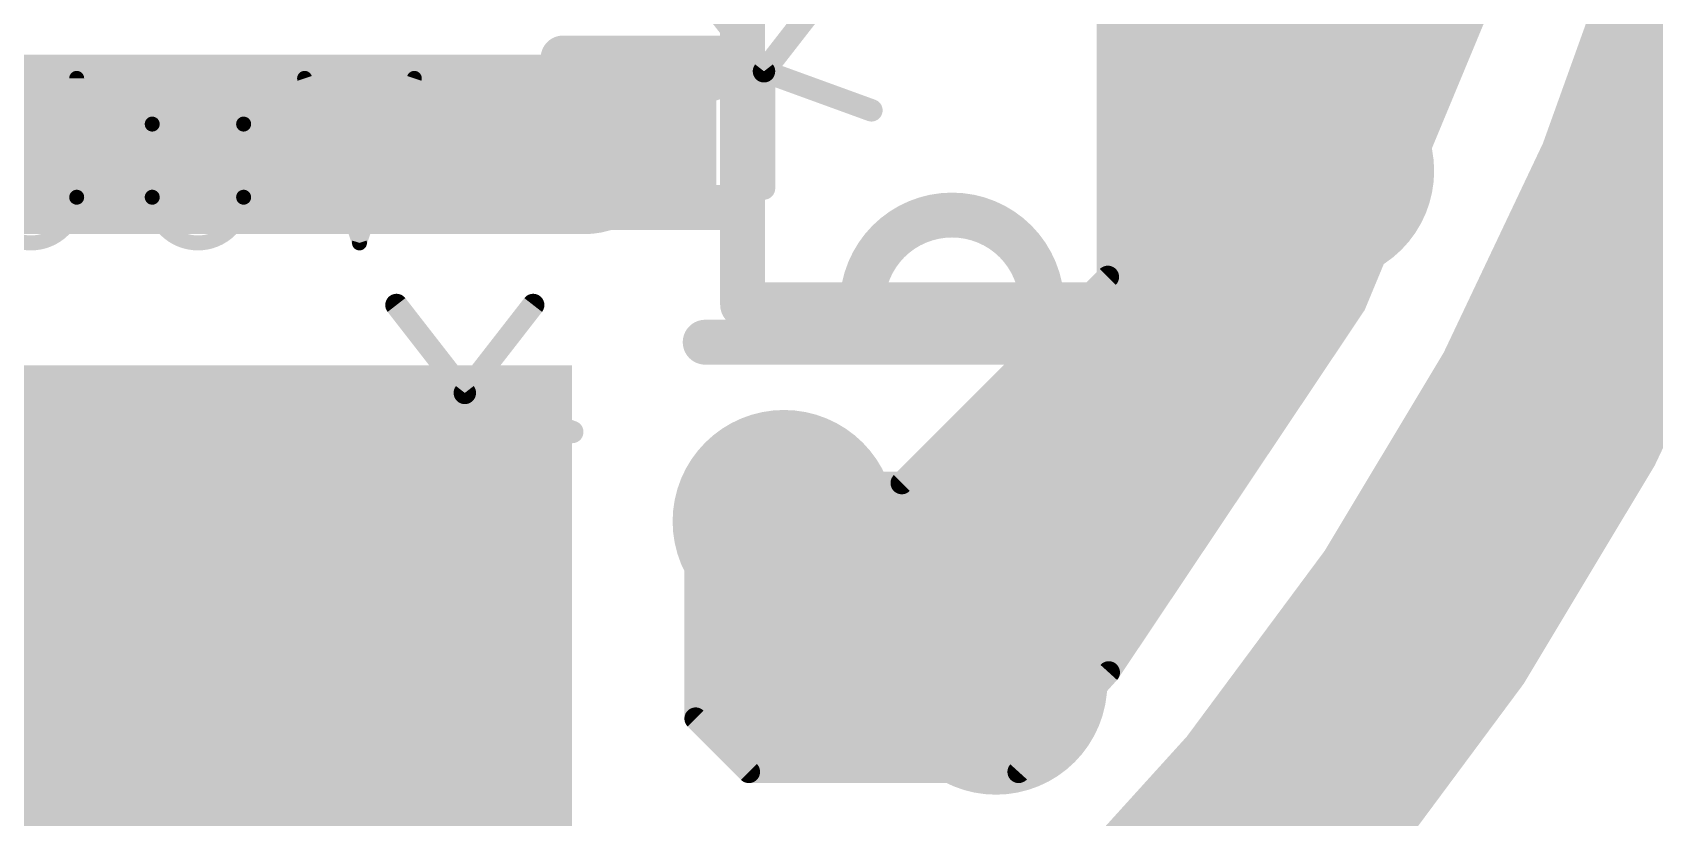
# Model space of a CAD drawing. Extents: x 82 to 105.8, y 80.8 to 99.8.
# Drawn here: x 97.35 to 102.86, y 85.76 to 88.43 of the extents above; entities that cross this region are included whole.
import ezdxf

# ---------------------------------------------------------------- set-up
doc = ezdxf.new("R2010")
doc.units = 0
for name, color, linetype in [('16', 132, 'CONTINUOUS'), ('18', 110, 'CONTINUOUS'), ('20', 31, 'CONTINUOUS'), ('22', 253, 'CONTINUOUS'), ('26', 253, 'CONTINUOUS'), ('52', 253, 'CONTINUOUS')]:
    doc.layers.add(name, color=color, linetype=linetype)

# ---------------------------------------------------------------- blocks, each defined once
blk = doc.blocks.new('RECT')
blk.add_solid([(-0.5, -0.5), (0.5, -0.5), (-0.5, 0.5), (0.5, 0.5)])
blk = doc.blocks.new('PIE')
at = {"const_width": 0.5}
blk.add_lwpolyline([(0, -0.25, 1), (0, 0.25, 1), (0, -0.25)], format="xyb", dxfattribs=at)
blk = doc.blocks.new('ROUNDV')
at = {"const_width": 0.5}
blk.add_lwpolyline([(0, -0.25, 1), (0, 0.25, 1), (0, -0.25)], format="xyb", dxfattribs=at)

msp = doc.modelspace()

# ---------------------------------------------------------------- linework, layer by layer
at = {"layer": '16'}
for points, const_width in [([(101.0279, 85.17, 0.1479), (103.3336, 89.4741)], 0.8128), ([(101, 88.4111, 1), (101, 88.373)], 0.0381), ([(102.207, 88.373, 1), (102.207, 88.4111)], 0.0381), ([(99.2216, 87.8976, 1), (99.2216, 88.2024)], 0.3048), ([(101, 88.3349, 1), (101, 88.2968)], 0.0381), ([(102.1753, 88.2968, 1), (102.1753, 88.3349)], 0.0381), ([(101, 88.2587, 1), (101, 88.2206)], 0.0381), ([(102.1436, 88.2206, 1), (102.1436, 88.2587)], 0.0381), ([(99.2936, 88.0471, 1), (99.1841, 88.1115)], 0.127), ([(101, 88.1825, 1), (101, 88.1444)], 0.0381), ([(102.112, 88.1444, 1), (102.112, 88.1825)], 0.0381), ([(99.1669, 88.0822, 1), (99.2763, 88.0178)], 0.127), ([(101, 88.1063, 1), (101, 88.0682)], 0.0381), ([(102.0803, 88.0682, 1), (102.0803, 88.1063)], 0.0381), ([(101, 88.0301, 1), (101, 87.992)], 0.0381), ([(102.0486, 87.992, 1), (102.0486, 88.0301)], 0.0381), ([(101, 87.9539, 1), (101, 87.9158)], 0.0381), ([(102.0169, 87.9158, 1), (102.0169, 87.9539)], 0.0381), ([(101, 87.8777, 1), (101, 87.8396)], 0.0381), ([(101.9853, 87.8396, 1), (101.9853, 87.8777)], 0.0381), ([(101, 87.8015, 1), (101, 87.7634)], 0.0381), ([(101.9536, 87.7634, 1), (101.9536, 87.8015)], 0.0381), ([(101, 87.7253, 1), (101, 87.6872)], 0.0381), ([(101.9219, 87.6872, 1), (101.9219, 87.7253)], 0.0381), ([(101, 87.6491, 1), (101, 87.611)], 0.0381), ([(101.8902, 87.611, 1), (101.8902, 87.6491)], 0.0381), ([(100.981, 87.6, 1), (101.019, 87.6)], 0.0381), ([(101.0135, 87.5865, 1), (100.9865, 87.6135)], 0.0381), ([(100.9538, 87.5729, 1), (100.9538, 87.5348)], 0.0381), ([(101.8543, 87.4948, 1), (101.8226, 87.516)], 0.0381), ([(101.8586, 87.5348, 1), (101.8586, 87.5729)], 0.0381), ([(100.8776, 87.4967, 1), (100.8776, 87.4586)], 0.0381), ([(101.8209, 87.5127, 1), (101.856, 87.4981)], 0.0381), ([(101.8198, 87.4586, 1), (101.8198, 87.4967)], 0.0381), ([(100.8014, 87.4205, 1), (100.8014, 87.3824)], 0.0381), ([(101.7689, 87.3824, 1), (101.7689, 87.4205)], 0.0381), ([(100.7252, 87.3443, 1), (100.7252, 87.3062)], 0.0381), ([(101.7179, 87.3062, 1), (101.7179, 87.3443)], 0.0381), ([(100.649, 87.2681, 1), (100.649, 87.23)], 0.0381), ([(101.6669, 87.23, 1), (101.6669, 87.2681)], 0.0381), ([(100.5728, 87.1919, 1), (100.5728, 87.1538)], 0.0381), ([(101.6159, 87.1538, 1), (101.6159, 87.1919)], 0.0381), ([(97.9116, 86.98, 1), (97.7084, 86.98)], 0.2032), ([(97.81, 86.8784, 1), (97.81, 87.0816)], 0.2032), ([(100.4966, 87.1157, 1), (100.4966, 87.0776)], 0.0381), ([(101.5649, 87.0776, 1), (101.5649, 87.1157)], 0.0381), ([(100.4204, 87.0395, 1), (100.4204, 87.0014)], 0.0381), ([(101.5139, 87.0014, 1), (101.5139, 87.0395)], 0.0381), ([(99.6, 86.919, 1), (99.6, 86.881)], 0.0381), ([(99.6191, 86.9, 1), (99.581, 86.9)], 0.0381), ([(100.2865, 86.9135, 1), (100.3135, 86.8865)], 0.0381), ([(100.3, 86.881, 1), (100.3, 86.919)], 0.0381), ([(100.3442, 86.9633, 1), (100.3442, 86.9252)], 0.0381), ([(101.4629, 86.9252, 1), (101.4629, 86.9633)], 0.0381), ([(99.6, 86.8871, 1), (99.6, 86.849)], 0.0381), ([(101.412, 86.849, 1), (101.412, 86.8871)], 0.0381), ([(99.6, 86.8109, 1), (99.6, 86.7728)], 0.0381), ([(101.361, 86.7728, 1), (101.361, 86.8109)], 0.0381), ([(99.6, 86.7347, 1), (99.6, 86.6966)], 0.0381), ([(101.31, 86.6966, 1), (101.31, 86.7347)], 0.0381), ([(99.6, 86.6585, 1), (99.6, 86.6204)], 0.0381), ([(101.259, 86.6204, 1), (101.259, 86.6585)], 0.0381), ([(99.6, 86.5823, 1), (99.6, 86.5442)], 0.0381), ([(101.208, 86.5442, 1), (101.208, 86.5823)], 0.0381), ([(99.6, 86.5061, 1), (99.6, 86.468)], 0.0381), ([(101.157, 86.468, 1), (101.157, 86.5061)], 0.0381), ([(99.6, 86.4299, 1), (99.6, 86.3918)], 0.0381), ([(101.1061, 86.3918, 1), (101.1061, 86.4299)], 0.0381), ([(99.6, 86.3537, 1), (99.6, 86.3156)], 0.0381), ([(101.0551, 86.3156, 1), (101.0551, 86.3537)], 0.0381), ([(99.6, 86.2775, 1), (99.6, 86.2394)], 0.0381), ([(100.9873, 86.2675, 1), (101.0189, 86.2463)], 0.0381), ([(101.0172, 86.2441, 1), (100.989, 86.2697)], 0.0381), ([(101.0041, 86.2394, 1), (101.0041, 86.2775)], 0.0381), ([(99.6, 86.2013, 1), (99.6, 86.1632)], 0.0381), ([(100.9354, 86.1632, 1), (100.9354, 86.2013)], 0.0381), ([(99.6, 86.1251, 1), (99.6, 86.087)], 0.0381), ([(99.6135, 86.1135, 1), (99.5865, 86.0865)], 0.0381), ([(99.581, 86.1, 1), (99.6191, 86.1)], 0.0381), ([(100.8663, 86.087, 1), (100.8663, 86.1251)], 0.0381), ([(99.6702, 86.0489, 1), (99.6702, 86.0108)], 0.0381), ([(100.7972, 86.0108, 1), (100.7972, 86.0489)], 0.0381), ([(99.7464, 85.9727, 1), (99.7464, 85.9346)], 0.0381), ([(99.7807, 85.9383, 1), (99.7807, 85.9002)], 0.0381), ([(99.7672, 85.9058, 1), (99.7942, 85.9328)], 0.0381), ([(100.6829, 85.9321, 1), (100.7111, 85.9065)], 0.0381), ([(100.697, 85.9002, 1), (100.697, 85.9383)], 0.0381), ([(100.7281, 85.9346, 1), (100.7281, 85.9727)], 0.0381)]:
    msp.add_lwpolyline(points, format="xyb", dxfattribs=dict(at, const_width=const_width))
for points, const_width in [([(101, 87.6), (101, 88.6602)], 0.0762), ([(102.2551, 88.5077), (101.8384, 87.5054)], 0.0762), ([(101, 88.4682), (102.2387, 88.4682)], 0.0762), ([(101, 88.392), (102.207, 88.392)], 0.0762), ([(99.2216, 88.05), (96.63, 88.05)], 0.6096), ([(101, 88.3158), (102.1753, 88.3158)], 0.0762), ([(101, 88.2396), (102.1436, 88.2396)], 0.0762), ([(99.2216, 88.05), (99.2388, 88.0793)], 0.254), ([(101, 88.1634), (102.112, 88.1634)], 0.0762), ([(101, 88.0872), (102.0803, 88.0872)], 0.0762), ([(101, 88.011), (102.0486, 88.011)], 0.0762), ([(101, 87.9348), (102.0169, 87.9348)], 0.0762), ([(101, 87.8586), (101.9853, 87.8586)], 0.0762), ([(101, 87.7824), (101.9536, 87.7824)], 0.0762), ([(101, 87.7062), (101.9219, 87.7062)], 0.0762), ([(101, 87.63), (101.8902, 87.63)], 0.0762), ([(100.3, 86.9), (101, 87.6)], 0.0762), ([(100.9538, 87.5538), (101.8586, 87.5538)], 0.0762), ([(101.8384, 87.5054), (101.0031, 86.2569)], 0.0762), ([(100.8776, 87.4776), (101.8198, 87.4776)], 0.0762), ([(100.8014, 87.4014), (101.7689, 87.4014)], 0.0762), ([(100.7252, 87.3252), (101.7179, 87.3252)], 0.0762), ([(100.649, 87.249), (101.6669, 87.249)], 0.0762), ([(100.5728, 87.1728), (101.6159, 87.1728)], 0.0762), ([(97.81, 86.98), (94.463, 86.98)], 0.4064), ([(97.81, 85.28), (97.81, 86.98)], 0.4064), ([(100.4966, 87.0966), (101.5649, 87.0966)], 0.0762), ([(100.4204, 87.0204), (101.5139, 87.0204)], 0.0762), ([(99.6, 86.1), (99.6, 86.9)], 0.0762), ([(99.6, 86.9), (100.3, 86.9)], 0.0762), ([(100.3442, 86.9442), (101.4629, 86.9442)], 0.0762), ([(99.6, 86.868), (101.412, 86.868)], 0.0762), ([(99.6, 86.7918), (101.361, 86.7918)], 0.0762), ([(99.6, 86.7156), (101.31, 86.7156)], 0.0762), ([(99.6, 86.6394), (101.259, 86.6394)], 0.0762), ([(99.6, 86.5632), (101.208, 86.5632)], 0.0762), ([(99.6, 86.487), (101.157, 86.487)], 0.0762), ([(99.6, 86.4108), (101.1061, 86.4108)], 0.0762), ([(99.6, 86.3346), (101.0551, 86.3346)], 0.0762), ([(99.6, 86.2584), (101.0041, 86.2584)], 0.0762), ([(101.0031, 86.2569), (100.697, 85.9193)], 0.0762), ([(99.6, 86.1822), (100.9354, 86.1822)], 0.0762), ([(99.6, 86.106), (100.8663, 86.106)], 0.0762), ([(99.7807, 85.9193), (99.6, 86.1)], 0.0762), ([(99.6702, 86.0298), (100.7972, 86.0298)], 0.0762), ([(99.7464, 85.9536), (100.7281, 85.9536)], 0.0762), ([(100.697, 85.9193), (99.7807, 85.9193)], 0.0762)]:
    msp.add_lwpolyline(points, dxfattribs=dict(at, const_width=const_width))
at = {"layer": '20', "const_width": 0.1}
msp.add_lwpolyline([(84.53, 96.84, 1.5617), (104.33, 96.84)], format="xyb", dxfattribs=at)
at = {"layer": '22'}
for points, const_width in [([(101.3089, 88.4451), (101.3089, 87.3783)], 0.1524), ([(98.5841, 87.5046), (98.8162, 87.2061)], 0.0762), ([(98.8162, 87.2061), (99.0483, 87.5046)], 0.0762), ([(101.3089, 87.3783), (99.6325, 87.3783)], 0.1524), ([(98.8162, 87.2061), (98.4514, 87.0735)], 0.0762), ([(98.8162, 86.8082), (98.8162, 87.2061)], 0.0762), ([(98.8162, 87.2061), (99.181, 87.0735)], 0.0762)]:
    msp.add_lwpolyline(points, dxfattribs=dict(at, const_width=const_width))
for points, const_width in [([(101.347, 88.4451, 1), (101.2708, 88.4451)], 0.0762), ([(98.5991, 87.5163, 1), (98.569, 87.4929)], 0.0381), ([(99.0633, 87.4929, 1), (99.0333, 87.5163)], 0.0381), ([(99.6325, 87.4164, 1), (99.6325, 87.3402)], 0.0762), ([(101.3089, 87.3402, 1), (101.3089, 87.4164)], 0.0762), ([(101.2708, 87.3783, 1), (101.347, 87.3783)], 0.0762), ([(98.8011, 87.2178, 1), (98.8312, 87.1944)], 0.0381), ([(98.8352, 87.2061, 1), (98.7971, 87.2061)], 0.0381), ([(98.8227, 87.224, 1), (98.8097, 87.1882)], 0.0381), ([(98.8011, 87.1944, 1), (98.8312, 87.2178)], 0.0381), ([(98.8227, 87.1882, 1), (98.8097, 87.224)], 0.0381), ([(98.4449, 87.0914, 1), (98.4579, 87.0556)], 0.0381), ([(99.1744, 87.0556, 1), (99.1875, 87.0914)], 0.0381), ([(98.7971, 86.8082, 1), (98.8352, 86.8082)], 0.0381)]:
    msp.add_lwpolyline(points, format="xyb", dxfattribs=dict(at, const_width=const_width))
at = {"layer": '26', "const_width": 0.0508}
for points in [[(97.498, 88.2742), (97.498, 87.8706)], [(98.4583, 87.7154), (98.2721, 88.2742)], [(98.6446, 88.2742), (98.4583, 87.7154)], [(97.7545, 88.119), (97.7545, 87.8706)], [(98.0649, 87.8706), (98.0649, 88.119)]]:
    msp.add_lwpolyline(points, dxfattribs=at)
at = {"layer": '26'}
for points, const_width in [([(97.5107, 88.2742, 1), (97.4853, 88.2742)], 0.0254), ([(98.0649, 88.119, 1), (97.7545, 88.119)], 0.0508), ([(98.2841, 88.2782, 1), (98.26, 88.2702)], 0.0254), ([(98.6566, 88.2702, 1), (98.6326, 88.2782)], 0.0254), ([(97.7672, 88.119, 1), (97.7418, 88.119)], 0.0254), ([(98.0776, 88.119, 1), (98.0522, 88.119)], 0.0254), ([(97.7418, 88.119, 1), (97.7672, 88.119)], 0.0254), ([(98.0522, 88.119, 1), (98.0776, 88.119)], 0.0254), ([(97.1876, 87.8706, 1), (97.498, 87.8706)], 0.0508), ([(97.5107, 87.8706, 1), (97.4853, 87.8706)], 0.0254), ([(97.4853, 87.8706, 1), (97.5107, 87.8706)], 0.0254), ([(97.7545, 87.8706, 1), (98.0649, 87.8706)], 0.0508), ([(97.7672, 87.8706, 1), (97.7418, 87.8706)], 0.0254), ([(97.7418, 87.8706, 1), (97.7672, 87.8706)], 0.0254), ([(98.0776, 87.8706, 1), (98.0522, 87.8706)], 0.0254), ([(98.0522, 87.8706, 1), (98.0776, 87.8706)], 0.0254), ([(98.4463, 87.7194, 1), (98.4704, 87.7114)], 0.0254), ([(98.4463, 87.7114, 1), (98.4704, 87.7194)], 0.0254)]:
    msp.add_lwpolyline(points, format="xyb", dxfattribs=dict(at, const_width=const_width))
at = {"layer": '52'}
for points, const_width in [([(99.7595, 87.5053), (99.7595, 90.5533)], 0.1524), ([(101.1819, 90.5533), (101.1819, 87.5053)], 0.1524), ([(99.6001, 88.5968), (99.8322, 88.2983)], 0.0762), ([(99.8322, 88.2983), (100.0643, 88.5968)], 0.0762), ([(99.1499, 87.8355), (99.1499, 88.3435)], 0.1524), ([(99.1499, 88.3435), (99.7595, 88.3435)], 0.1524), ([(99.7595, 88.3435), (99.7595, 87.8355)], 0.1524), ([(99.8322, 88.2983), (99.4674, 88.1657)], 0.0762), ([(99.8322, 87.9004), (99.8322, 88.2983)], 0.0762), ([(99.8322, 88.2983), (100.197, 88.1657)], 0.0762), ([(99.7595, 87.8355), (99.1499, 87.8355)], 0.1524), ([(100.1659, 87.5053), (99.7595, 87.5053)], 0.1524), ([(100.7755, 87.5053), (100.1659, 87.5053)], 0.1524), ([(101.1819, 87.5053), (100.7755, 87.5053)], 0.1524)]:
    msp.add_lwpolyline(points, dxfattribs=dict(at, const_width=const_width))
for points, const_width in [([(99.188, 88.3435, 1), (99.1118, 88.3435)], 0.0762), ([(99.1499, 88.3816, 1), (99.1499, 88.3054)], 0.0762), ([(99.7976, 88.3435, 1), (99.7214, 88.3435)], 0.0762), ([(99.7595, 88.3054, 1), (99.7595, 88.3816)], 0.0762), ([(99.8171, 88.31, 1), (99.8472, 88.2866)], 0.0381), ([(99.8512, 88.2983, 1), (99.8131, 88.2983)], 0.0381), ([(99.8387, 88.3162, 1), (99.8257, 88.2804)], 0.0381), ([(99.8171, 88.2866, 1), (99.8472, 88.31)], 0.0381), ([(99.8387, 88.2804, 1), (99.8257, 88.3162)], 0.0381), ([(99.4609, 88.1836, 1), (99.4739, 88.1478)], 0.0381), ([(100.1904, 88.1478, 1), (100.2035, 88.1836)], 0.0381), ([(99.1499, 87.8736, 1), (99.1499, 87.7974)], 0.0762), ([(99.1118, 87.8355, 1), (99.188, 87.8355)], 0.0762), ([(99.7214, 87.8355, 1), (99.7976, 87.8355)], 0.0762), ([(99.7595, 87.7974, 1), (99.7595, 87.8736)], 0.0762), ([(99.8131, 87.9004, 1), (99.8512, 87.9004)], 0.0381), ([(100.7755, 87.5053, 1), (100.1659, 87.5053)], 0.1524), ([(99.7595, 87.5434, 1), (99.7595, 87.4672)], 0.0762), ([(99.7214, 87.5053, 1), (99.7976, 87.5053)], 0.0762), ([(100.1659, 87.5434, 1), (100.1659, 87.4672)], 0.0762), ([(100.1278, 87.5053, 1), (100.204, 87.5053)], 0.0762), ([(100.1659, 87.4672, 1), (100.1659, 87.5434)], 0.0762), ([(100.7755, 87.5434, 1), (100.7755, 87.4672)], 0.0762), ([(100.7374, 87.5053, 1), (100.8136, 87.5053)], 0.0762), ([(100.7755, 87.4672, 1), (100.7755, 87.5434)], 0.0762), ([(101.1438, 87.5053, 1), (101.22, 87.5053)], 0.0762), ([(101.1819, 87.4672, 1), (101.1819, 87.5434)], 0.0762)]:
    msp.add_lwpolyline(points, format="xyb", dxfattribs=dict(at, const_width=const_width))

# ---------------------------------------------------------------- block references
at = {"layer": '16'}
for name, p, xscale, yscale in [('RECT', (99.2388, 88.0793), 0.8636, 0.508), ('RECT', (97.68, 85.5), 3, 3.6), ('PIE', (97.81, 85.28), 2.54, 2.54)]:
    msp.add_blockref(name, p, dxfattribs=dict(at, xscale=xscale, yscale=yscale))
at = {"layer": '18', "xscale": 0.7564, "yscale": 0.7564}
for p in [(101.73, 87.96), (101.73, 87.96), (101.12, 87.12), (101.12, 87.12), (99.9, 86.77), (99.9, 86.77), (100.62, 86.22), (100.62, 86.22)]:
    msp.add_blockref('ROUNDV', p, dxfattribs=at)

doc.saveas('drawing.dxf')
